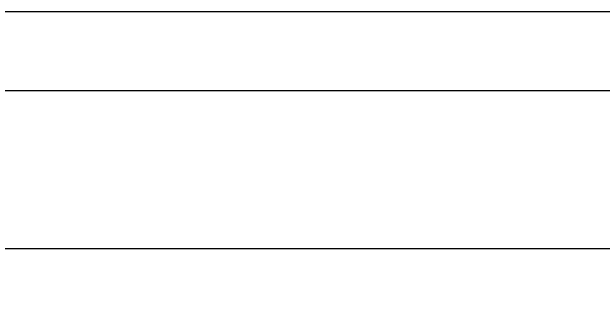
# Model space of a CAD drawing. Header units: metres. Extents: x -658 to -58, y -713 to -118.
# Drawn here: x -197.971 to -197.22, y -127.414 to -127.051 of the extents above; entities that cross this region are included whole.
import ezdxf

# ---------------------------------------------------------------- set-up
doc = ezdxf.new("R2010")
doc.units = ezdxf.units.M
doc.header["$LTSCALE"] = 100
doc.layers.add('plan', color=8, linetype='Continuous')

# ---------------------------------------------------------------- blocks, each defined once
blk = doc.blocks.new('A$Cc2be8e3e')
at = {"layer": 'plan'}
for p, q in [((-1.802800996135602, 21.30949198694276), (-41.80280099613549, 21.30949198694287)), ((-10.8028009961356, 21.10949198694271), (-3.802800996135602, 21.10949198694271))]:
    blk.add_line(p, q, dxfattribs=at)
blk.add_lwpolyline([(-1.802800996135545, 1.209491986942851), (-1.402800996135682, 1.209491986942851), (-1.402800996135682, 4.209491986942851), (-1.702800996135693, 4.209491986942851), (-1.702800996135693, 12.55949198697482), (-1.402800996135682, 12.55949198697482), (-1.402800996135682, 16.45949198691051), (-1.702800996135636, 16.45949198691051), (-1.702800996135636, 21.40949198694278), (-11.10280099613556, 21.40949198694278), (-11.10280099613556, 15.40949198694267), (-2.1028009961355, 15.40949198694267), (-2.1028009961355, 12.55949198697482), (-2.002800996135591, 12.55949198697482)], dxfattribs=at)

msp = doc.modelspace()

# ---------------------------------------------------------------- block references
at = {"layer": 'plan'}
msp.add_blockref('A$Cc2be8e3e', (-188.2020052193, -148.4607256652175), dxfattribs=at)

doc.saveas('drawing.dxf')
